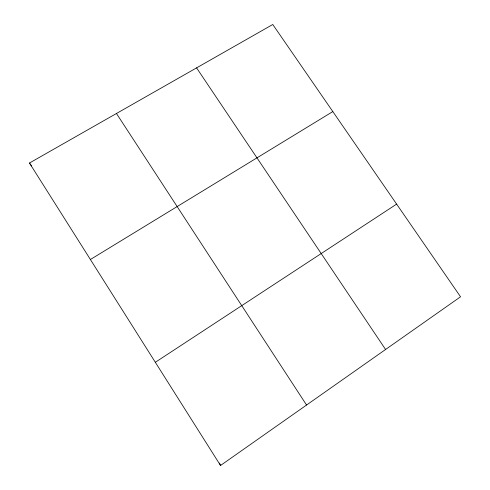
<?xml version="1.0" encoding="UTF-8"?>
<svg xmlns="http://www.w3.org/2000/svg" width="490" height="490" viewBox="0 0 490 490"><rect width="100%" height="100%" fill="white"/><g stroke="black" fill="none" stroke-linecap="round" stroke-linejoin="round"><path stroke-width="0.73" d="M220.525 465.5L460.545 296.793L272.771 24.5L29.455 163.029L220.525 465.5L219.514 463.056M155.324 362.288L396.63 204.11M90.399 259.504L332.82 111.579M29.455 163.029L31.605 165.889M196.582 67.877L385.581 349.48M116.455 113.496L306.556 405.028"/></g></svg>
